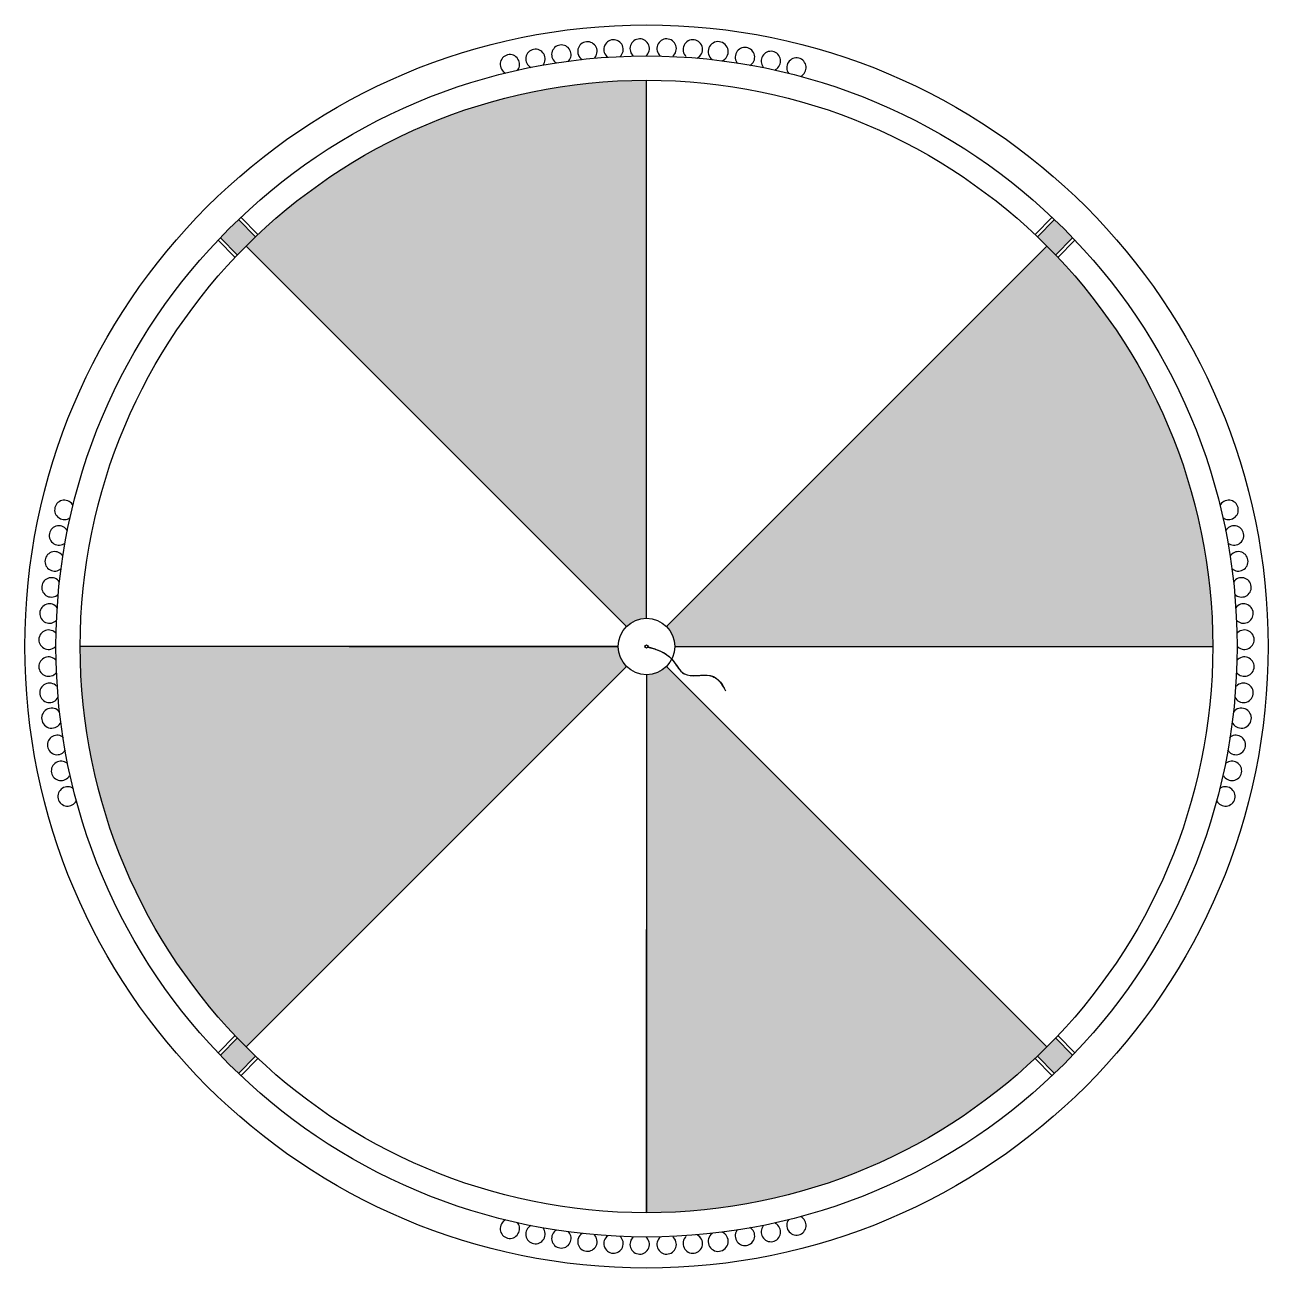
# Model space of a CAD drawing. Header units: centimetres. Extents: x -76 to 1832, y -219 to 581.
# Drawn here: x 1032 to 1832, y -219 to 581 of the extents above; entities that cross this region are included whole.
import ezdxf

# ---------------------------------------------------------------- set-up
doc = ezdxf.new("R2010")
doc.units = ezdxf.units.CM
doc.header["$MEASUREMENT"] = 0
doc.layers.add('Acoperis', color=7, linetype='Continuous')

msp = doc.modelspace()

# ---------------------------------------------------------------- hatches: boundary and pattern name
at = {"layer": 'Acoperis', "transparency": 33554636}
h = msp.add_hatch(color=256, dxfattribs=at)
h.dxf.hatch_style = 1
h.paths.add_polyline_path([(1419.03, 193.8, -0.198912), (1431.91, 199.13), (1431.91, 372.22), (1431.91, 545.3, 0.198912), (1174.25, 438.57)])
h.paths.add_polyline_path([(1796.29, 180.92, 0.198912), (1689.57, 438.57), (1444.79, 193.8, -0.198912), (1450.13, 180.92)])
h.paths.add_polyline_path([(1431.91, -183.47, 0.198912), (1689.57, -76.74), (1444.79, 168.03, -0.198912), (1431.91, 162.7)])
h.paths.add_polyline_path([(1419.03, 168.03, -0.198912), (1413.69, 180.92), (1067.53, 180.92, 0.198912), (1174.25, -76.74)])
h = msp.add_hatch(dxfattribs=at)
h.set_pattern_fill('AR-CONC', color=256, scale=2.082192)
h.set_pattern_definition([(50, (-64.877, -77.475), (14.93473, -1.30662), [1.56164, -17.17808]), (355, (-64.877, -77.475), (-2.88907, 15.66208), [1.24932, -13.74247]), (100.4514, (-63.632, -77.583), (12.04566, 14.35546), [1.32719, -14.59912]), (46.1842, (-64.877, -73.31), (22.22201, -3.44643), [2.34247, -25.76712]), (96.6356, (-63.025, -73.597), (19.46145, 20.28302), [1.9908, -21.8987]), (351.1842, (-64.877, -73.31), (19.46145, 20.28302), [1.87397, -20.6137]), (21, (-62.794, -74.351), (12.42875, -8.3833), [1.56164, -17.17808]), (326, (-62.794, -74.351), (5.06629, 15.09901), [1.24932, -13.74247]), (71.4514, (-61.759, -75.05), (17.49504, 6.71572), [1.32719, -14.59912]), (37.5, (-64.8767, -77.4745), (0.253192, 6.931488), [0, -13.57589, 0, -13.950685, 0, -13.79452]), (7.5, (-64.877, -77.4745), (5.477612, 8.212408), [0, -7.953973, 0, -13.26356, 0, -5.257534]), (327.5, (-69.52, -77.4745), (11.115207, -0.469636), [0, -5.20548, 0, -16.241096, 0, -21.550685]), (317.5, (-71.602, -77.475), (12.143054, 2.08438), [0, -6.767123, 0, -10.785753, 0, -15.30411])])
h.paths.add_polyline_path([(1180.34, 444.52), (1169.37, 455.64, 0.010929), (1157.61, 443.9), (1168.6, 432.79, -0.011385)])
h.paths.add_polyline_path([(1706.21, 443.9, 0.010929), (1694.45, 455.64), (1683.48, 444.52, -0.011385), (1695.22, 432.79)])
h.paths.add_polyline_path([(1695.22, -70.96, -0.011385), (1683.48, -82.69), (1694.45, -93.8, 0.010929), (1706.21, -82.07)])
h.paths.add_polyline_path([(1168.6, -70.96), (1157.61, -82.07, 0.010929), (1169.37, -93.8), (1180.34, -82.69, -0.011385)])

# ---------------------------------------------------------------- linework, layer by layer
at = {"layer": 'Acoperis'}
for p, q in [((1431.91, 199.13), (1431.91, 545.3)), ((1170.81, 457.14), (1181.79, 446.01)), ((1693.01, 457.14), (1682.03, 446.01)), ((1169.33, 455.67), (1180.31, 444.54)), ((1694.49, 455.67), (1683.51, 444.54)), ((1694.49, 455.67), (1683.51, 444.54)), ((1156.25, 442.32), (1167.25, 431.19)), ((1157.73, 443.78), (1168.73, 432.66)), ((1706.09, 443.78), (1695.09, 432.66)), ((1706.09, 443.78), (1695.09, 432.66)), ((1707.57, 442.32), (1696.57, 431.19)), ((1419.03, 193.8), (1174.25, 438.57)), ((1174.25, 438.57), (1419.03, 193.8)), ((1444.79, 193.8), (1689.57, 438.57)), ((1689.57, 438.57), (1444.79, 193.8)), ((1431.91, 199.13), (1431.91, 372.22)), ((1419.03, 193.8), (1336.26, 276.57)), ((1336.26, 276.57), (1419.03, 193.8)), ((1445.1, 193.48), (1445.1, 193.48)), ((1413.69, 180.92), (1067.53, 180.92)), ((1413.69, 180.92), (1067.53, 180.92)), ((1240.61, 180.92), (1413.69, 180.92)), ((1240.61, 180.92), (1413.69, 180.92)), ((1450.13, 180.92), (1796.29, 180.92)), ((1450.13, 180.92), (1623.21, 180.92)), ((1174.25, -76.74), (1419.03, 168.03)), ((1525.23, 87.6), (1444.79, 168.03)), ((1444.79, 168.03), (1689.57, -76.74)), ((1444.79, 168.03), (1525.23, 87.6)), ((1689.57, -76.74), (1444.79, 168.03)), ((1431.91, 162.7), (1431.91, -183.47)), ((1431.91, -183.47), (1431.91, -1.28)), ((1156.25, -80.49), (1167.25, -69.36)), ((1157.73, -81.95), (1168.73, -70.83)), ((1706.09, -81.95), (1695.09, -70.83)), ((1707.57, -80.49), (1696.57, -69.36)), ((1169.33, -93.84), (1180.31, -82.71)), ((1170.81, -95.31), (1181.79, -84.17)), ((1693.01, -95.31), (1682.03, -84.17)), ((1694.49, -93.84), (1683.51, -82.71))]:
    msp.add_line(p, q, dxfattribs=at)
for radius in [400, 380, 380, 380, 380, 364.38, 364.38, 364.38, 18.22, 1.04]:
    msp.add_circle((1431.91, 180.92), radius, dxfattribs=at)
for centre, radius, start, end in [((1377.13, 561.77), 6.25, 318.04834, 239.0096), ((1393.87, 563.8), 6.25, 315.53675, 236.498), ((1410.68, 565.1), 6.25, 313.02515, 233.98641), ((1427.54, 565.66), 6.25, 310.51356, 231.47481), ((1444.86, 565.66), 6.25, 308.52519, 229.48644), ((1461.71, 565.1), 6.25, 296.54359, 226.97485), ((1478.01, 563.68), 6.45, 293.89192, 232.37374), ((1343.99, 555.51), 6.25, 323.07154, 244.03279), ((1360.49, 559), 6.25, 320.55994, 241.52119), ((1495.27, 560.16), 6.25, 300.9904, 221.95166), ((1511.91, 557.66), 6.25, 298.47881, 219.44006), ((1528.41, 553.4), 6.25, 295.96721, 216.92846), ((1057.32, 268.84), 6.25, 25.96721, 306.92846), ((1806.5, 268.84), 6.25, 233.07154, 154.03279), ((1053.82, 252.34), 6.25, 28.47881, 309.44006), ((1810, 252.34), 6.25, 230.55994, 151.52119), ((1051.06, 235.7), 6.25, 30.9904, 311.95166), ((1812.76, 235.7), 6.25, 228.04834, 149.0096), ((1049.02, 218.96), 6.25, 33.502, 314.46325), ((1814.8, 218.96), 6.25, 225.53675, 146.498), ((1047.72, 202.14), 6.25, 36.01359, 316.97485), ((1816.1, 202.14), 6.25, 223.02515, 143.98641), ((1047.16, 185.29), 6.25, 38.52519, 319.48644), ((1816.66, 185.29), 6.25, 220.51356, 141.47481), ((1047.16, 167.97), 6.25, 40.51356, 321.47481), ((1816.66, 167.97), 6.25, 218.52519, 139.48644), ((1047.72, 151.11), 6.25, 43.02515, 333.45641), ((1816.1, 151.11), 6.25, 206.54359, 136.97485), ((1049.15, 134.82), 6.45, 37.62626, 336.10808), ((1814.67, 134.82), 6.45, 203.89192, 142.37374), ((1052.66, 117.55), 6.25, 48.04834, 329.0096), ((1811.16, 117.55), 6.25, 210.9904, 131.95166), ((1055.17, 100.92), 6.25, 50.55994, 331.52119), ((1808.65, 100.92), 6.25, 208.47881, 129.44006), ((1059.42, 84.42), 6.25, 53.07154, 334.03279), ((1804.4, 84.42), 6.25, 205.96721, 126.92846), ((1343.99, -193.68), 6.25, 115.96721, 36.92846), ((1360.49, -197.17), 6.25, 118.47881, 39.44006), ((1511.91, -195.83), 6.25, 140.55994, 61.52119), ((1528.41, -191.57), 6.25, 143.07154, 64.03279), ((1377.13, -199.94), 6.25, 120.9904, 41.95166), ((1393.87, -201.97), 6.25, 123.502, 44.46325), ((1410.68, -203.27), 6.25, 126.01359, 46.97485), ((1427.54, -203.83), 6.25, 128.52519, 49.48644), ((1444.86, -203.83), 6.25, 130.51356, 51.47481), ((1461.71, -203.27), 6.25, 133.02515, 63.45641), ((1478.01, -201.85), 6.45, 127.62626, 66.10808), ((1495.27, -198.33), 6.25, 138.04834, 59.0096)]:
    msp.add_arc(centre, radius, start, end, dxfattribs=at)
for points, knots in [([(1432.9, 180.58), (1433.45, 180.42), (1434, 180.26), (1435.65, 179.76), (1436.74, 179.42), (1439.95, 178.3), (1442, 177.43), (1444.7, 175.78), (1445.51, 175.22), (1446.88, 174.08), (1447.47, 173.53), (1449.13, 171.72), (1450.09, 170.31), (1452.01, 167.51), (1452.96, 166.13), (1454.73, 164.31), (1455.46, 163.72), (1458.45, 162.1), (1461.23, 162.06), (1466.95, 162.35), (1469.89, 162.68), (1473.45, 162.07), (1474.43, 161.74), (1476.23, 160.82), (1477.06, 160.22), (1479.36, 158.11), (1480.65, 156.25), (1482.09, 153.55), (1482.38, 152.96), (1482.65, 152.39)], [0.958783, 0.958783, 0.958783, 0.958783, 2.550266, 2.550266, 5.733232, 5.733232, 12.099165, 12.099165, 14.956922, 14.956922, 17.279525, 17.279525, 21.924731, 21.924731, 26.569937, 26.569937, 29.45728, 29.45728, 37.185587, 37.185587, 44.913894, 44.913894, 48.190977, 48.190977, 51.468059, 51.468059, 58.022225, 58.022225, 59.779701, 59.779701, 59.779701, 59.779701]), ([(1432.91, 180.63), (1438.66, 178.97), (1448.4, 175.86), (1455.5, 159.09), (1475.75, 166.03), (1481.75, 155.25), (1482.65, 152.39)], [0.958783, 0.958783, 0.958783, 0.958783, 17.5, 29.448769, 45.496019, 63.307024, 63.307024, 63.307024, 63.307024])]:
    msp.add_open_spline(points, degree=3, knots=knots, dxfattribs=at)

doc.saveas('drawing.dxf')
